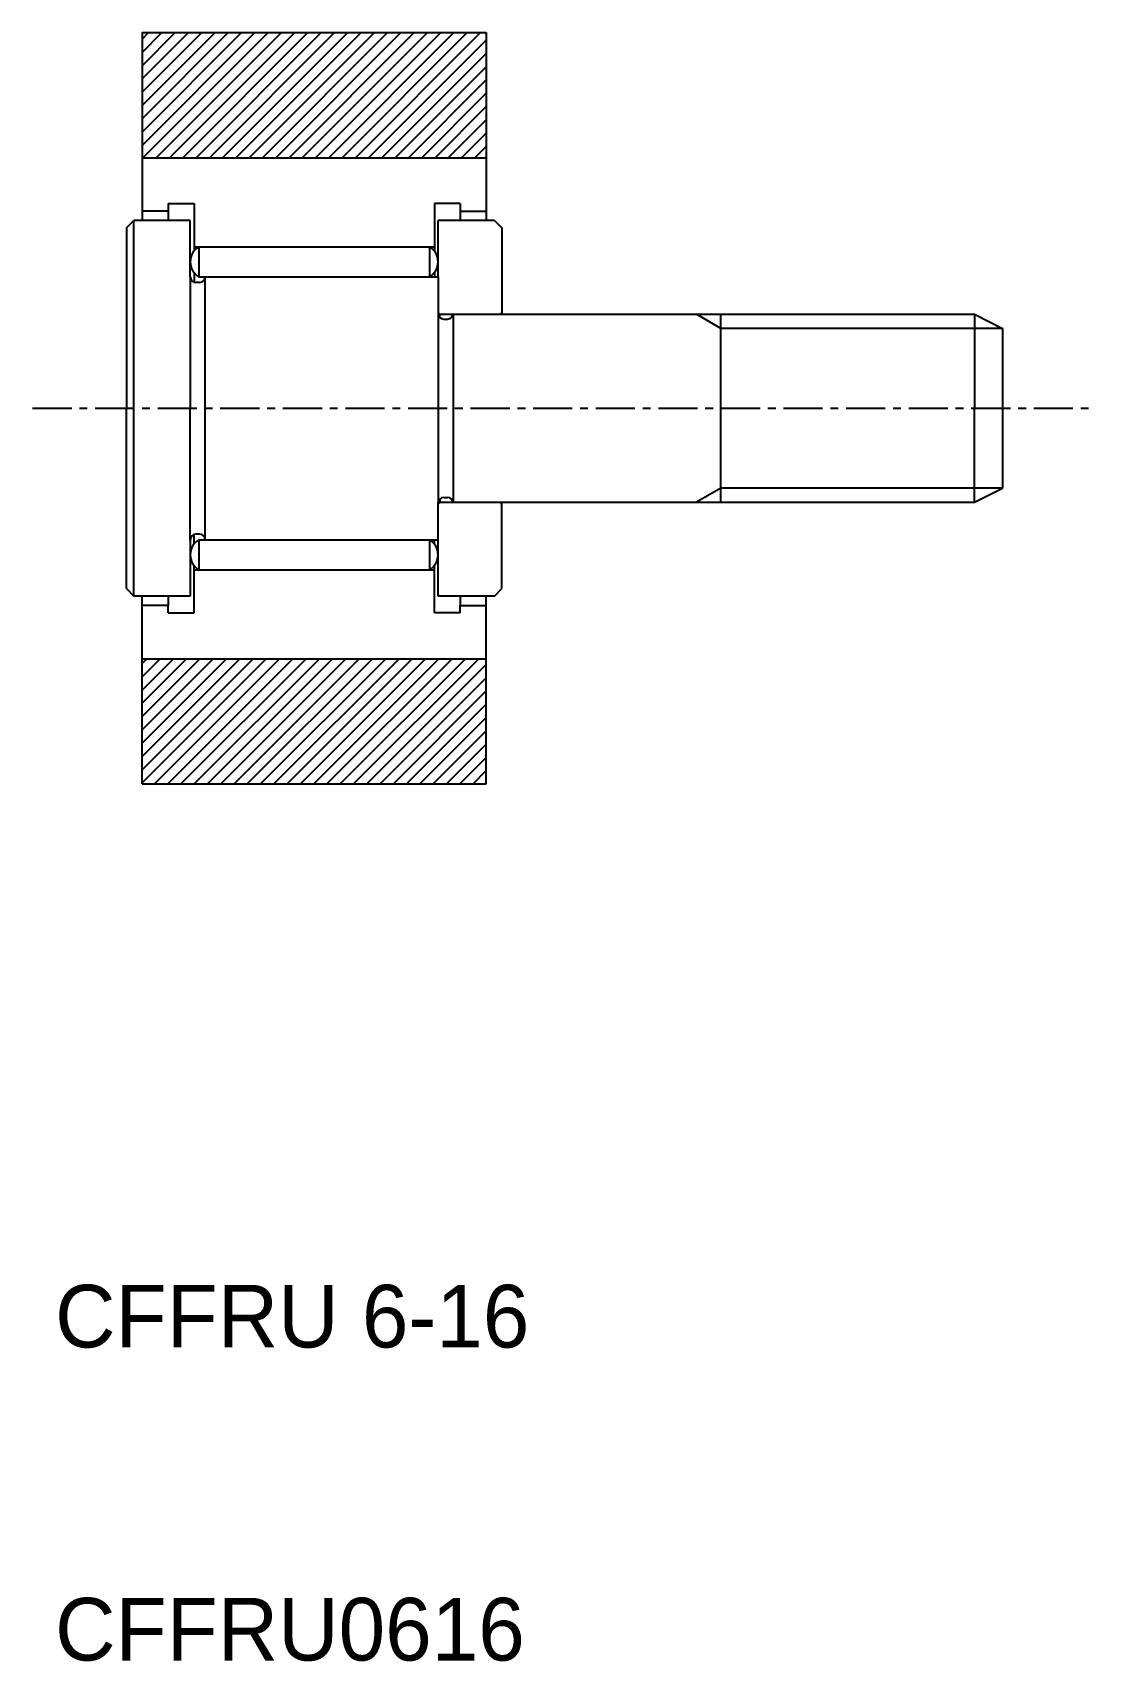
# Model space of a CAD drawing. Extents: x 151.8 to 185.8, y 81.9 to 133.9.
import ezdxf

# ---------------------------------------------------------------- set-up
doc = ezdxf.new("R2010")
doc.units = 0
doc.linetypes.add('CENTER', pattern=[2, 1.25, -0.25, 0.25, -0.25])
doc.layers.get('0').update_dxf_attribs({"linetype": 'CONTINUOUS'})
doc.layers.add('CENTER', color=1, linetype='CENTER')
doc.layers.add('HATCH', color=3, linetype='CONTINUOUS')

msp = doc.modelspace()

# ---------------------------------------------------------------- linework, layer by layer
for p, q in [((155.312, 133.938), (166.312, 133.938)), ((155.312, 133.938), (155.312, 127.938)), ((166.312, 133.938), (166.312, 127.938)), ((155.312, 129.938), (166.312, 129.938)), ((156.142, 128.238), (155.312, 128.238)), ((156.142, 128.478), (156.972, 128.478)), ((156.142, 128.478), (156.142, 128.238)), ((156.142, 128.238), (156.142, 127.938)), ((156.972, 128.478), (156.972, 127.098)), ((164.652, 128.478), (164.652, 127.098)), ((165.482, 128.478), (164.652, 128.478)), ((165.482, 128.478), (165.482, 128.238)), ((165.482, 128.238), (165.482, 127.938)), ((165.482, 128.238), (166.312, 128.238)), ((154.812, 127.698), (155.052, 127.938)), ((154.812, 127.698), (154.812, 121.938)), ((155.052, 115.938), (155.052, 127.938)), ((156.852, 127.938), (155.052, 127.938)), ((156.852, 126.138), (156.852, 127.938)), ((164.772, 126.138), (164.772, 127.938)), ((166.572, 127.938), (164.772, 127.938)), ((166.572, 127.938), (166.812, 127.698)), ((166.812, 127.698), (166.812, 124.938)), ((156.972, 127.098), (156.972, 126.963)), ((156.972, 127.098), (157.127, 127.098)), ((157.127, 127.098), (164.497, 127.098)), ((157.127, 127.098), (157.127, 126.138)), ((164.497, 127.098), (164.497, 126.138)), ((164.497, 127.098), (164.652, 127.098)), ((164.652, 127.098), (164.652, 126.963)), ((156.852, 126.138), (156.852, 121.938)), ((156.972, 126.273), (156.972, 125.968)), ((157.152, 125.958), (157.032, 125.958)), ((157.127, 126.138), (164.497, 126.138)), ((157.332, 117.738), (157.332, 126.138)), ((164.497, 126.138), (164.772, 126.138)), ((164.652, 126.273), (164.652, 126.138)), ((164.772, 126.138), (164.772, 124.968)), ((164.832, 124.938), (164.772, 124.998)), ((164.772, 124.968), (164.772, 118.908)), ((164.832, 124.938), (165.249, 124.938)), ((164.832, 124.834), (164.832, 124.938)), ((165.252, 124.968), (165.252, 118.908)), ((165.252, 124.968), (165.252, 124.938)), ((165.252, 124.938), (181.912, 124.938)), ((166.752, 124.938), (166.812, 124.998)), ((173.812, 118.938), (173.812, 124.938)), ((181.912, 124.938), (182.812, 124.488)), ((181.912, 124.938), (181.912, 121.938)), ((164.952, 124.788), (165.072, 124.788)), ((182.812, 124.488), (182.812, 119.388)), ((154.812, 116.178), (154.812, 121.938)), ((156.852, 117.738), (156.852, 121.938)), ((181.912, 118.938), (181.912, 121.938)), ((181.912, 118.938), (182.812, 119.388)), ((164.772, 117.738), (164.772, 118.938)), ((164.772, 118.938), (164.772, 118.908)), ((164.832, 118.938), (164.772, 118.878)), ((164.832, 119.042), (164.832, 118.938)), ((164.832, 118.938), (165.249, 118.938)), ((164.952, 119.088), (165.072, 119.088)), ((165.252, 118.938), (181.912, 118.938)), ((165.252, 118.908), (165.252, 118.938)), ((166.752, 118.938), (166.812, 118.878)), ((166.812, 116.178), (166.812, 118.938)), ((156.852, 117.738), (156.852, 115.938)), ((156.972, 117.603), (156.972, 117.907)), ((157.152, 117.918), (157.032, 117.918)), ((157.127, 117.738), (164.497, 117.738)), ((157.127, 117.738), (157.127, 116.778)), ((164.497, 117.738), (164.497, 116.778)), ((164.497, 117.738), (164.772, 117.738)), ((164.652, 117.603), (164.652, 117.738)), ((164.772, 115.938), (164.772, 117.738)), ((156.972, 116.778), (156.972, 116.913)), ((156.972, 115.398), (156.972, 116.778)), ((156.972, 116.778), (157.127, 116.778)), ((157.127, 116.778), (164.497, 116.778)), ((164.497, 116.778), (164.652, 116.778)), ((164.652, 116.778), (164.652, 116.913)), ((164.652, 115.398), (164.652, 116.778)), ((154.812, 116.178), (155.052, 115.938)), ((166.572, 115.938), (166.812, 116.178)), ((156.852, 115.938), (155.052, 115.938)), ((155.312, 109.938), (155.312, 115.938)), ((156.142, 115.638), (155.312, 115.638)), ((156.142, 115.938), (156.142, 115.638)), ((156.142, 115.398), (156.142, 115.638)), ((166.572, 115.938), (164.772, 115.938)), ((165.482, 115.938), (165.482, 115.638)), ((165.482, 115.638), (166.312, 115.638)), ((165.482, 115.398), (165.482, 115.638)), ((166.312, 109.938), (166.312, 115.938)), ((156.142, 115.398), (156.972, 115.398)), ((165.482, 115.398), (164.652, 115.398)), ((155.312, 113.938), (166.312, 113.938)), ((155.312, 109.938), (166.312, 109.938))]:
    msp.add_line(p, q)
at = {"color": 3}
for p, q in [((173.812, 124.488), (173.032, 124.938)), ((182.812, 124.488), (173.812, 124.488)), ((173.812, 119.388), (173.032, 118.938)), ((182.812, 119.388), (173.812, 119.388))]:
    msp.add_line(p, q, dxfattribs=at)
for centre, radius, start, end in [((157.408, 126.618), 0.556, 120.3818, 239.6182), ((164.215, 126.618), 0.556, 300.3818, 59.6182), ((157.032, 126.138), 0.18, 180, 270), ((157.152, 126.138), 0.18, 270, 0), ((164.952, 124.968), 0.18, 180, 270), ((165.072, 124.968), 0.18, 270, 0), ((164.952, 118.908), 0.18, 90, 180), ((165.072, 118.908), 0.18, 0, 90), ((157.032, 117.738), 0.18, 90, 180), ((157.408, 117.258), 0.556, 120.3818, 239.6182), ((157.152, 117.738), 0.18, 0, 90), ((164.215, 117.258), 0.556, 300.3818, 59.6182)]:
    msp.add_arc(centre, radius, start, end)
at = {"layer": 'CENTER', "color": 1, "linetype": 'CENTER'}
msp.add_line((151.812, 121.938), (185.812, 121.938), dxfattribs=at)
at = {"layer": 'HATCH'}
for p, q in [((155.312, 130.333), (158.916, 133.938)), ((155.312, 130.758), (158.492, 133.938)), ((155.312, 131.182), (158.068, 133.938)), ((155.312, 131.606), (157.644, 133.938)), ((155.312, 132.03), (157.219, 133.938)), ((155.312, 132.455), (156.795, 133.938)), ((155.312, 132.879), (156.371, 133.938)), ((155.312, 133.303), (155.946, 133.938)), ((155.312, 133.727), (155.522, 133.938)), ((155.341, 129.938), (159.341, 133.938)), ((155.765, 129.938), (159.765, 133.938)), ((156.189, 129.938), (160.189, 133.938)), ((156.613, 129.938), (160.613, 133.938)), ((157.038, 129.938), (161.038, 133.938)), ((157.462, 129.938), (161.462, 133.938)), ((157.886, 129.938), (161.886, 133.938)), ((158.31, 129.938), (162.31, 133.938)), ((158.735, 129.938), (162.735, 133.938)), ((159.159, 129.938), (163.159, 133.938)), ((159.583, 129.938), (163.583, 133.938)), ((160.008, 129.938), (164.008, 133.938)), ((160.432, 129.938), (164.432, 133.938)), ((160.856, 129.938), (164.856, 133.938)), ((161.28, 129.938), (165.28, 133.938)), ((161.705, 129.938), (165.705, 133.938)), ((162.129, 129.938), (166.129, 133.938)), ((162.553, 129.938), (166.312, 133.697)), ((162.977, 129.938), (166.312, 133.272)), ((163.402, 129.938), (166.312, 132.848)), ((163.826, 129.938), (166.312, 132.424)), ((164.25, 129.938), (166.312, 131.999)), ((164.674, 129.938), (166.312, 131.575)), ((165.099, 129.938), (166.312, 131.151)), ((165.523, 129.938), (166.312, 130.727)), ((165.947, 129.938), (166.312, 130.302)), ((164.811, 115.938), (164.772, 115.977)), ((155.312, 109.969), (159.281, 113.938)), ((155.312, 110.393), (158.857, 113.938)), ((155.312, 110.817), (158.432, 113.938)), ((155.312, 111.241), (158.008, 113.938)), ((155.312, 111.666), (157.584, 113.938)), ((155.312, 112.09), (157.16, 113.938)), ((155.312, 112.514), (156.735, 113.938)), ((155.312, 112.938), (156.311, 113.938)), ((155.312, 113.363), (155.887, 113.938)), ((155.312, 113.787), (155.463, 113.938)), ((155.705, 109.938), (159.705, 113.938)), ((156.13, 109.938), (160.13, 113.938)), ((156.554, 109.938), (160.554, 113.938)), ((156.978, 109.938), (160.978, 113.938)), ((157.402, 109.938), (161.402, 113.938)), ((157.827, 109.938), (161.827, 113.938)), ((158.251, 109.938), (162.251, 113.938)), ((158.675, 109.938), (162.675, 113.938)), ((159.099, 109.938), (163.099, 113.938)), ((159.524, 109.938), (163.524, 113.938)), ((159.948, 109.938), (163.948, 113.938)), ((160.372, 109.938), (164.372, 113.938)), ((160.796, 109.938), (164.796, 113.938)), ((161.221, 109.938), (165.221, 113.938)), ((161.645, 109.938), (165.645, 113.938)), ((162.069, 109.938), (166.069, 113.938)), ((162.494, 109.938), (166.312, 113.756)), ((162.918, 109.938), (166.312, 113.332)), ((163.342, 109.938), (166.312, 112.908)), ((163.766, 109.938), (166.312, 112.483)), ((164.191, 109.938), (166.312, 112.059)), ((164.615, 109.938), (166.312, 111.635)), ((165.039, 109.938), (166.312, 111.211)), ((165.463, 109.938), (166.312, 110.786)), ((165.888, 109.938), (166.312, 110.362))]:
    msp.add_line(p, q, dxfattribs=at)

# ---------------------------------------------------------------- texts
for s, p in [('CFFRU 6-16', (152.532, 91.938)), ('CFFRU0616', (152.532, 81.938))]:
    msp.add_text(s, height=2).set_placement(p)

doc.saveas('drawing.dxf')
